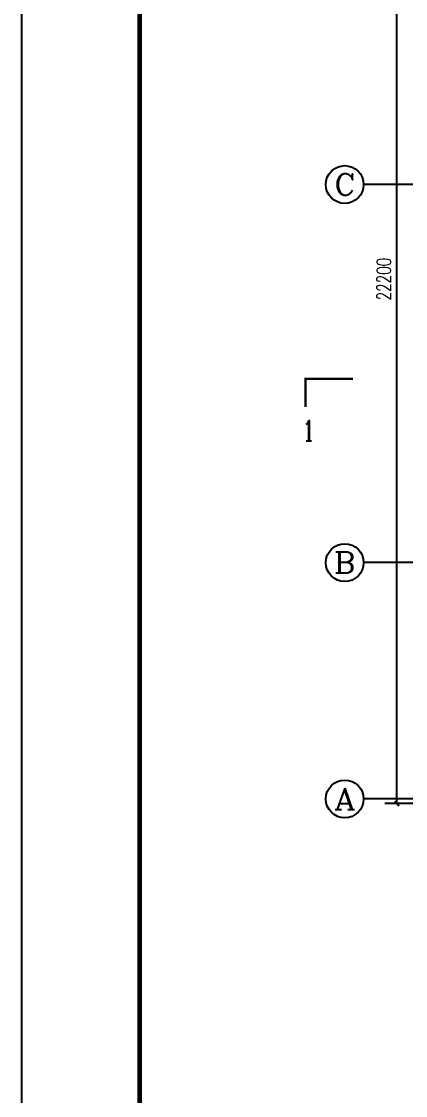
# Model space of a CAD drawing. Extents: x 4924227 to 5052693, y -485691 to -238224.
# Drawn here: x 4957451 to 4965568, y -402831 to -380106 of the extents above; entities that cross this region are included whole.
import ezdxf
from ezdxf.enums import TextEntityAlignment as Align

# ---------------------------------------------------------------- set-up
doc = ezdxf.new("R2010")
doc.units = 0
doc.header["$LTSCALE"] = 1000
doc.header["$MEASUREMENT"] = 0
doc.layers.get('0').update_dxf_attribs({"linetype": 'CONTINUOUS'})
doc.layers.get('Defpoints').update_dxf_attribs({"linetype": 'CONTINUOUS'})
for name, color, linetype in [('AXIS', 3, 'CONTINUOUS'), ('AXIS_TEXT', 7, 'CONTINUOUS'), ('DIM_SYMB', 3, 'CONTINUOUS'), ('PUB_TEXT', 7, 'CONTINUOUS'), ('PUB_TITLE', 4, 'CONTINUOUS')]:
    doc.layers.add(name, color=color, linetype=linetype)
doc.styles.add('_TCH_AXIS', font='COMPLEX', dxfattribs={"bigfont": 'GBCBIG'})
doc.styles.add('_TCH_DIM_T3', font='SIMPLEX', dxfattribs={"width": 0.705882, "bigfont": 'GBCBIG'})
doc.styles.add('_TCH_LABEL', font='COMPLEX', dxfattribs={"bigfont": 'GBCBIG'})
doc.styles.add('COMPLEX', font='COMPLEX')
doc.dimstyles.new('_TCH_ARCH&&100', dxfattribs={"dimtxt": 297.5, "dimasz": 100, "dimexe": 250, "dimexo": 300, "dimgap": 126.25, "dimtad": 1, "dimdec": 0, "dimzin": 0, "dimdsep": 46, "dimtxsty": '_TCH_DIM_T3', "dimblk": 'ARCHTICK', "dimcen": 0.09, "dimclrt": 7, "dimazin": 2, "dimtfac": 1, "dimtdec": 0, "dimtix": 1, "dimtmove": 2, "dimatfit": 3, "dimfxl": 0, "dimtolj": 1, "dimtzin": 0, "dimarcsym": 0})

# ---------------------------------------------------------------- blocks, each defined once
blk = doc.blocks.new('_ArchTick')
at = {"color": 0, "linetype": 'ByBlock', "const_width": 0.4}
blk.add_lwpolyline([(-0.5, -0.5), (0.5, 0.5)], dxfattribs=at)
blk = doc.blocks.new('*D259')
at = {"layer": 'AXIS', "color": 0, "lineweight": -2}
for p, q in [((4968383, -374456), (4965133, -374456)), ((4965383, -396656), (4965383, -374456)), ((4968383, -396656), (4965133, -396656))]:
    blk.add_line(p, q, dxfattribs=at)
at = {"layer": 'Defpoints', "color": 0}
for p in [(4965383, -374456), (4968683, -374456), (4968683, -396656)]:
    blk.add_point(p, dxfattribs=at)
at = {"layer": 'AXIS', "color": 0, "lineweight": -2, "xscale": 100, "yscale": 100, "zscale": 100}
for p, rotation in [((4965383, -374456), 90), ((4965383, -396656), 270)]:
    blk.add_blockref('_ArchTick', p, dxfattribs=dict(at, rotation=rotation))
at = {"layer": 'AXIS', "color": 7, "insert": (4965108, -385556), "char_height": 297.5, "attachment_point": 5, "rotation": 90, "style": '_TCH_DIM_T3'}
blk.add_mtext('\\A1;22200', dxfattribs=at)
blk = doc.blocks.new('_AXISO')
blk.add_circle((0, 0), 0.5)
at = {"layer": 'AXIS_TEXT', "style": 'COMPLEX', "width": 1.041667}
blk.add_attdef('A', text='', height=0.56, dxfattribs=at).set_placement((-0.25, -0.28), (0.25, -0.28), align=Align.FIT)

msp = doc.modelspace()

# ---------------------------------------------------------------- linework, layer by layer
at = {"layer": 'AXIS', "color": 0}
for p, q in [((4968683.2, -383556.3), (4964683.2, -383556.3)), ((4968683.2, -391556.3), (4964683.2, -391556.3)), ((4968683.2, -396556.3), (4964683.2, -396556.3))]:
    msp.add_line(p, q, dxfattribs=at)
at = {"layer": 'DIM_SYMB', "color": 0, "const_width": 50}
msp.add_lwpolyline([(4963455.3, -388264.5), (4963455.3, -387664.5), (4964455.3, -387664.5)], dxfattribs=at)
at = {"layer": 'PUB_TITLE', "color": 4}
msp.add_lwpolyline([(4957451.5, -422737.3), (5041551.5, -422737.3), (5041551.5, -363337.3), (4957451.5, -363337.3)], close=True, dxfattribs=at)
at = {"layer": 'PUB_TITLE', "color": 4, "const_width": 100}
msp.add_lwpolyline([(4959951.5, -421737.3), (5040551.5, -421737.3), (5040551.5, -364337.3), (4959951.5, -364337.3)], close=True, dxfattribs=at)

# ---------------------------------------------------------------- block references
at = {"layer": 'AXIS', "color": 0}
ref = msp.add_blockref('_AXISO', (4964283.2, -383556.3), dxfattribs=dict(at, xscale=800, yscale=800, zscale=800))
ref.add_attrib('A', 'C', dxfattribs={"layer": 'AXIS_TEXT', "color": 0, "height": 452.5, "style": '_TCH_AXIS', "width": 1.4}).set_placement((4964056.9, -383782.5), (4964509.4, -383782.5), align=Align.FIT)
ref = msp.add_blockref('_AXISO', (4964283.2, -391556.3), dxfattribs=dict(at, xscale=800, yscale=800, zscale=800))
ref.add_attrib('A', 'B', dxfattribs={"layer": 'AXIS_TEXT', "color": 0, "height": 452.5, "style": '_TCH_AXIS', "width": 1.235294}).set_placement((4964056.9, -391782.5), (4964509.4, -391782.5), align=Align.FIT)
ref = msp.add_blockref('_AXISO', (4964283.2, -396556.3), dxfattribs=dict(at, xscale=800, yscale=800, zscale=800))
ref.add_attrib('A', 'A', dxfattribs={"layer": 'AXIS_TEXT', "color": 0, "height": 452.5, "style": '_TCH_AXIS', "width": 1.166667}).set_placement((4964056.9, -396782.5), (4964509.4, -396782.5), align=Align.FIT)

# ---------------------------------------------------------------- texts
at = {"layer": 'PUB_TEXT', "color": 0, "style": '_TCH_LABEL', "width": 0.705882}
msp.add_text('1', height=425, dxfattribs=at).set_placement((4963391, -388977))

# ---------------------------------------------------------------- dimensions: what is measured, and where the dimension line sits
at = {"layer": 'AXIS', "color": 0}
dim = msp.add_aligned_dim(p1=(4968683.2, -396656.3), p2=(4968683.2, -374456.3), distance=3300, dimstyle='_TCH_ARCH&&100', dxfattribs=at)
dim.commit()
dim.dimension.update_dxf_attribs({"geometry": '*D259', "text_midpoint": (4965108.2, -385556.3)})

doc.saveas('drawing.dxf')
